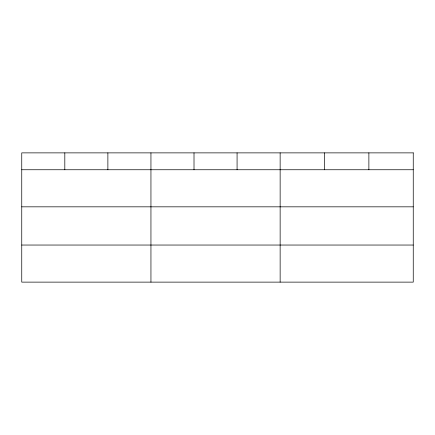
<?xml version="1.0" encoding="UTF-8"?>
<svg xmlns="http://www.w3.org/2000/svg" width="435" height="435" viewBox="0 0 435 435"><rect width="100%" height="100%" fill="white"/><g stroke="black" fill="none" stroke-linecap="round" stroke-linejoin="round"><path stroke-width="0.65" d="M21.75 169.748L413.25 169.748M21.75 206.832L413.25 206.832M21.75 245.041L413.25 245.041M368.88 152.875L368.88 169.748M324.51 152.875L324.51 169.748M280.14 152.875L280.14 282.125M237.075 152.875L237.075 169.748M194.01 152.875L194.01 169.748M150.945 152.875L150.945 282.125M107.88 152.875L107.88 169.748M64.815 152.875L64.815 169.748M413.25 152.875L21.75 152.875L21.75 282.125L413.25 282.125L413.25 152.875"/></g></svg>
